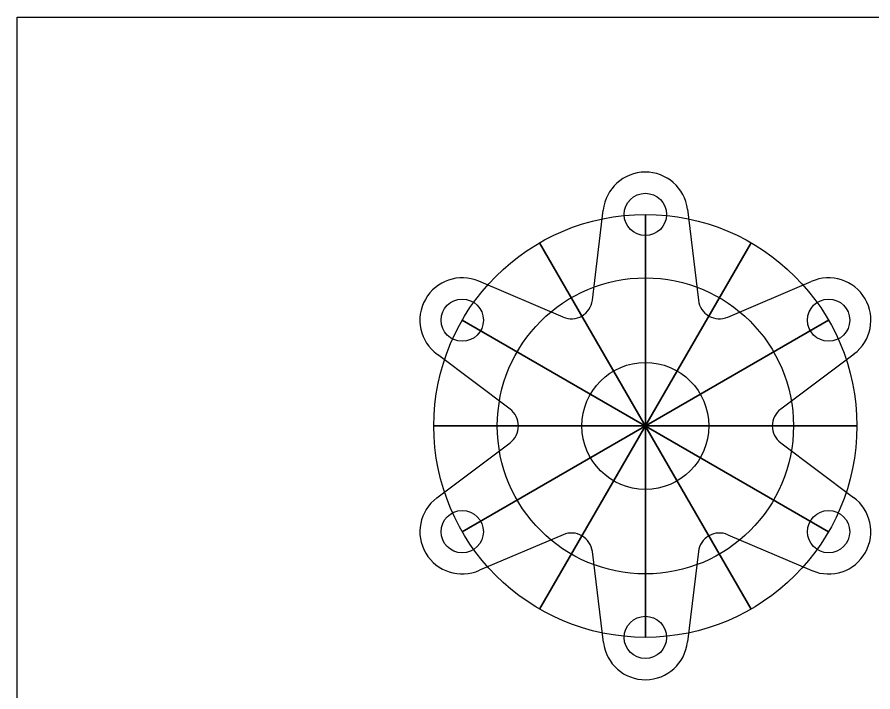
# Model space of a CAD drawing. Header units: millimetres. Extents: x -118128 to 24771, y 4545 to 7418.
# Drawn here: x 21730 to 23753, y 5823 to 7418 of the extents above; entities that cross this region are included whole.
import ezdxf

# ---------------------------------------------------------------- set-up
doc = ezdxf.new("R2010")
doc.units = ezdxf.units.MM
doc.layers.get('0').update_dxf_attribs({"color": 255})
doc.layers.add('flangia', color=10, linetype='Continuous')
doc.layers.add('linee di costr.', color=7, linetype='Continuous', true_color=0x30a003)

msp = doc.modelspace()

# ---------------------------------------------------------------- linework, layer by layer
msp.add_lwpolyline([(21730.4, 5485.1), (21730.4, 7417.9), (24700.4, 7417.9), (24700.4, 5485.1)], close=True)
at = {"layer": 'flangia'}
for p, q in [((23090.1, 6748.6), (23116, 6961.8)), ((23314.7, 6963.5), (23340.8, 6748.6)), ((23020.8, 6708.6), (22821.6, 6793.5)), ((23410, 6708.6), (23607.6, 6792.8)), ((22895.5, 6491.4), (22723.8, 6620.5)), ((23708.5, 6621.5), (23535.4, 6491.4)), ((22722.3, 6281.4), (22895.5, 6411.5)), ((23535.4, 6411.5), (23707.1, 6282.5)), ((23020.8, 6194.4), (22823.2, 6110.2)), ((23410, 6194.4), (23609.2, 6109.5)), ((23116.2, 5939.4), (23090.1, 6154.4)), ((23340.8, 6154.4), (23314.9, 5941.2))]:
    msp.add_line(p, q, dxfattribs=at)
for centre, radius in [((23215.4, 6951.5), 50), ((22782.4, 6701.5), 50), ((23648.4, 6701.5), 50), ((23215.4, 6451.5), 150), ((22782.4, 6201.5), 50), ((23648.4, 6201.5), 50), ((23215.4, 5951.5), 50)]:
    msp.add_circle(centre, radius, dxfattribs=at)
for centre, radius, start, end in [((23215.4, 6951.5), 100, 6.9208, 174.0935), ((22782.4, 6701.5), 100, 66.9208, 234.0935), ((23648.4, 6701.5), 100, 306.9208, 114.0935), ((23040.4, 6754.6), 50, 300, 353.075), ((23390.4, 6754.6), 50, 186.9151, 240), ((23040.4, 6754.6), 50, 246.9151, 300), ((23390.4, 6754.6), 50, 240, 293.075), ((22865.4, 6451.5), 50, 360, 53.075), ((23565.4, 6451.5), 50, 126.9151, 180), ((22865.4, 6451.5), 50, 306.9151, 0), ((23565.4, 6451.5), 50, 180, 233.075), ((22782.4, 6201.5), 100, 126.9208, 294.0935), ((23648.4, 6201.5), 100, 246.9208, 54.0935), ((23040.4, 6148.4), 50, 60, 113.075), ((23040.4, 6148.4), 50, 6.9151, 60), ((23390.4, 6148.4), 50, 120, 173.075), ((23390.4, 6148.4), 50, 66.9151, 120), ((23215.4, 5951.5), 100, 186.9208, 354.0935)]:
    msp.add_arc(centre, radius, start, end, dxfattribs=at)
at = {"layer": 'linee di costr.'}
for p, q in [((23215.4, 6951.5), (23215.4, 5951.5)), ((23215.4, 5951.5), (23215.4, 6951.5)), ((22965.4, 6018.5), (23465.4, 6884.5)), ((23465.4, 6884.5), (22965.4, 6018.5)), ((22965.4, 6884.5), (23465.4, 6018.5)), ((23465.4, 6018.5), (22965.4, 6884.5)), ((22782.4, 6201.5), (23648.4, 6701.5)), ((23648.4, 6701.5), (22782.4, 6201.5)), ((22782.4, 6701.5), (23648.4, 6201.5)), ((23648.4, 6201.5), (22782.4, 6701.5)), ((22715.4, 6451.5), (23715.4, 6451.5)), ((23715.4, 6451.5), (22715.4, 6451.5))]:
    msp.add_line(p, q, dxfattribs=at)
for radius in [500, 350]:
    msp.add_circle((23215.4, 6451.5), radius, dxfattribs=at)

doc.saveas('drawing.dxf')
